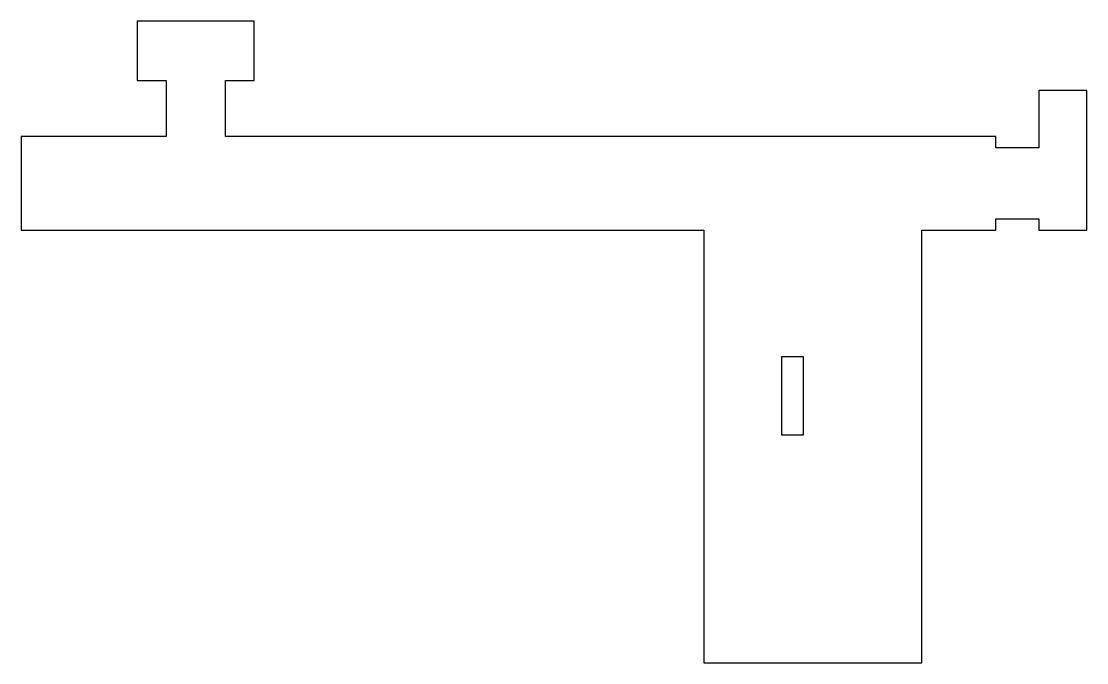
# Model space of a CAD drawing. Header units: millimetres. Extents: x -46.3 to 46.3, y -27.9 to 27.9.
import ezdxf

# ---------------------------------------------------------------- set-up
doc = ezdxf.new("R2010")
doc.units = ezdxf.units.MM
doc.layers.get('0').update_dxf_attribs({"linetype": 'CONTINUOUS'})

msp = doc.modelspace()

# ---------------------------------------------------------------- linework, layer by layer
for p, q in [((-36.195, 27.863), (-36.195, 22.713)), ((-26.045, 27.863), (-36.195, 27.863)), ((-26.045, 22.713), (-26.045, 27.863)), ((-36.195, 22.713), (-33.695, 22.713)), ((-33.695, 22.713), (-33.695, 17.863)), ((-28.545, 17.863), (-28.545, 22.713)), ((-28.545, 22.713), (-26.045, 22.713)), ((46.27, 21.863), (42.12, 21.863)), ((42.12, 21.863), (42.12, 16.863)), ((46.27, 9.713), (46.27, 21.863)), ((-33.695, 17.863), (-46.27, 17.863)), ((-46.27, 17.863), (-46.27, 9.713)), ((38.379, 17.863), (-28.545, 17.863)), ((38.379, 16.863), (38.379, 17.863)), ((42.12, 16.863), (38.379, 16.863)), ((38.379, 9.713), (38.379, 10.713)), ((38.379, 10.713), (42.12, 10.713)), ((42.12, 10.713), (42.12, 9.713)), ((-46.27, 9.713), (13.026, 9.713)), ((13.026, 9.713), (13.026, -27.863)), ((31.958, -27.863), (31.958, 9.713)), ((31.958, 9.713), (38.379, 9.713)), ((42.12, 9.713), (46.27, 9.713)), ((19.788, -1.257), (21.638, -1.257)), ((19.788, -8.107), (19.788, -1.257)), ((21.638, -1.257), (21.638, -8.107)), ((21.638, -8.107), (19.788, -8.107)), ((13.026, -27.863), (31.958, -27.863))]:
    msp.add_line(p, q)

doc.saveas('drawing.dxf')
